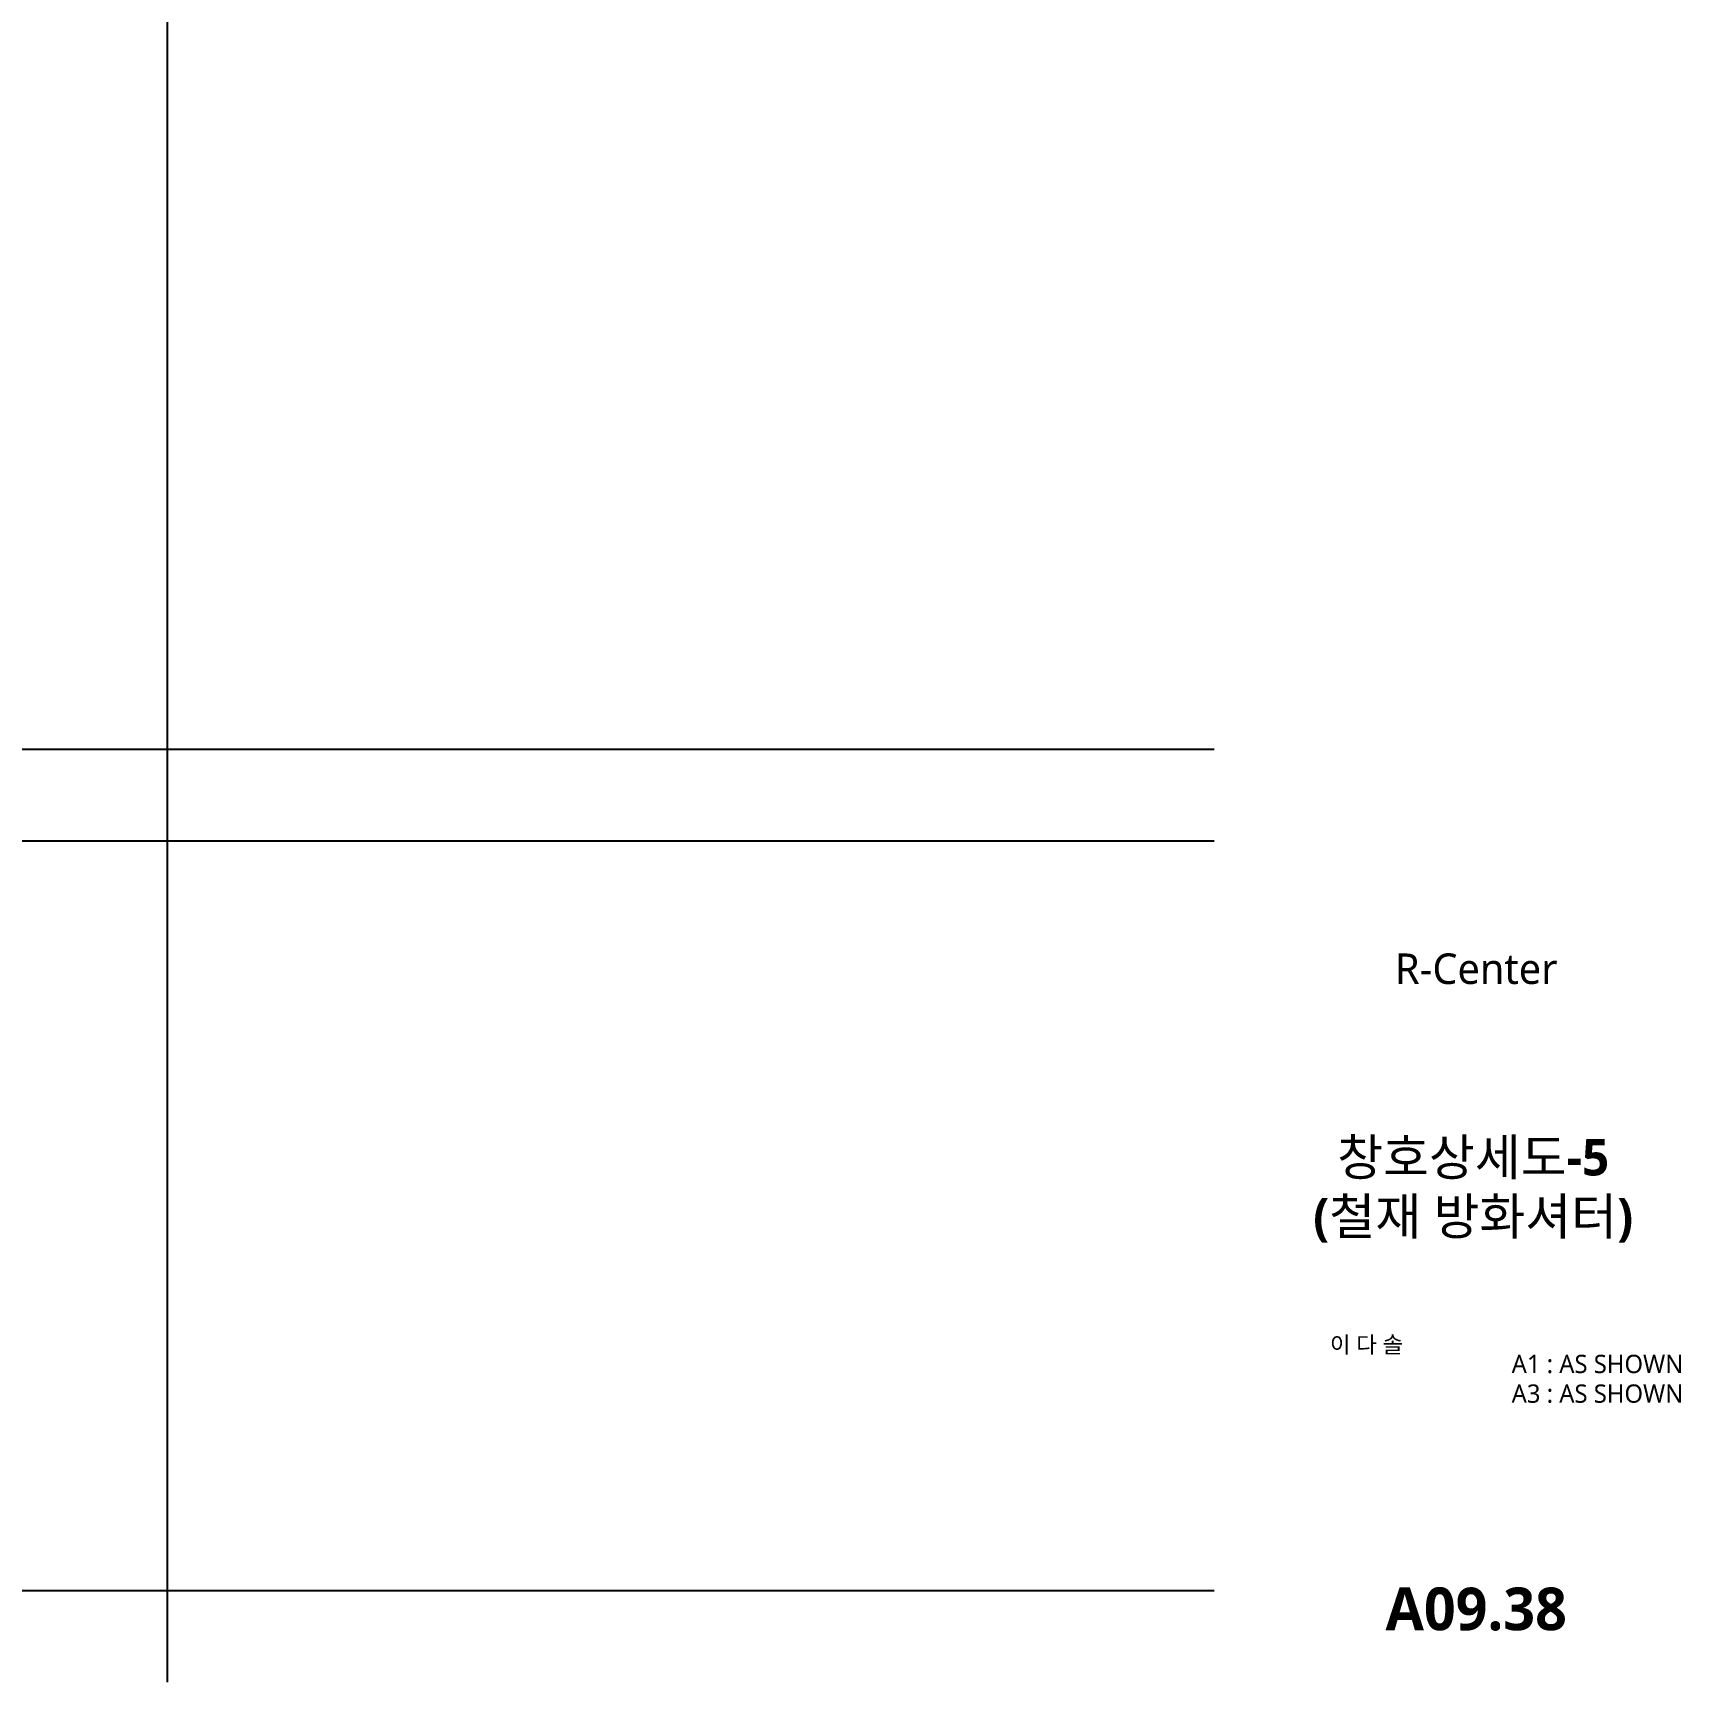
# Model space of a CAD drawing. Extents: x 930 to 96951, y 420 to 531574.
# Drawn here: x 10795 to 16202, y 420 to 5830 of the extents above; entities that cross this region are included whole.
import ezdxf
from ezdxf.enums import TextEntityAlignment as Align

# ---------------------------------------------------------------- set-up
doc = ezdxf.new("R2010")
doc.units = 0
doc.header["$LTSCALE"] = 200
doc.header["$MEASUREMENT"] = 0
for name, color, linetype in [('3', 3, 'CONTINUOUS'), ('TEXT', 3, 'CONTINUOUS'), ('XR-SHEET$0$TITLE', 7, 'CONTINUOUS'), ('XR-SHEET$1$SHT', 5, 'CONTINUOUS'), ('XR-SHEET$1$TEXT', 3, 'CONTINUOUS')]:
    doc.layers.add(name, color=color, linetype=linetype)
doc.styles.add('GAUN', font='malgun.ttf')
doc.styles.add('XR-SHEET$0$굴림체(옥산)', font='malgun.ttf')
doc.styles.add('맑은고딕B', font='malgunbd.ttf')
doc.styles.add('스타일1', font='malgun.ttf')

# ---------------------------------------------------------------- blocks, each defined once
blk = doc.blocks.new('XR-SHEET$0$TITLE')
at = {"layer": 'XR-SHEET$0$TITLE', "true_color": 0x000000, "style": 'XR-SHEET$0$굴림체(옥산)'}
for tag, height, p in [('동명칭', 6, (776.77, -457.26)), ('SCALE-A1', 3, (797.5, -522)), ('SCALE-A3', 3, (797.5, -527)), ('DATA', 3, (797.5, -540))]:
    blk.add_attdef(tag, text='', height=height, dxfattribs=at).set_placement(p, align=Align.MIDDLE)
for tag, height, p in [('TITLE1', 6, (776.5, -479.4)), ('TITLE4', 6, (776.5, -484.39)), ('TITLE2', 6, (776.5, -489)), ('TITLE5', 6, (776.5, -493.99)), ('TITLE3', 6, (776.5, -498.7)), ('NAME-1', 3, (760.16, -517.5)), ('NAME-2', 3, (760.16, -526.5)), ('A0.00', 7, (776.5, -561))]:
    blk.add_attdef(tag, text='', height=height, dxfattribs=at).set_placement(p, align=Align.MIDDLE_CENTER)

msp = doc.modelspace()

# ---------------------------------------------------------------- linework, layer by layer
at = {"layer": '3'}
for p, q in [((11235, 11460), (11235, 420)), ((930, 3180), (14670, 3180)), ((930, 720), (14670, 720))]:
    msp.add_line(p, q, dxfattribs=at)
at = {"layer": '3', "color": 4}
msp.add_line((930, 3480), (14670, 3480), dxfattribs=at)

# ---------------------------------------------------------------- block references
at = {"layer": 'TEXT'}
ref = msp.add_blockref('XR-SHEET$0$TITLE', (0, 0), dxfattribs=dict(at, xscale=20, yscale=20, zscale=20))
ref.add_attrib('TITLE2', '창호상세도-5', dxfattribs={"layer": 'XR-SHEET$1$SHT', "color": 4, "true_color": 0x000004, "height": 120, "style": '맑은고딕B'}).set_placement((15520, 2141.7), align=Align.MIDDLE_CENTER)
ref.add_attrib('TITLE3', '(철재 방화셔터)', dxfattribs={"layer": 'XR-SHEET$1$SHT', "color": 4, "true_color": 0x000004, "height": 120, "style": '맑은고딕B'}).set_placement((15520, 1947.6, 275.4), align=Align.MIDDLE_CENTER)
ref.add_attrib('NAME-1', '이 다 솔', dxfattribs={"layer": 'XR-SHEET$1$TEXT', "color": 3, "true_color": 0x000003, "height": 54, "style": 'GAUN'}).set_placement((15050, 1526.7, 275.4), align=Align.MIDDLE_LEFT)
ref.add_attrib('SCALE-A1', 'A1 : AS SHOWN', dxfattribs={"layer": 'XR-SHEET$1$SHT', "color": 3, "true_color": 0x000003, "height": 60, "style": 'GAUN'}).set_placement((15927.8, 1463.4), align=Align.MIDDLE_CENTER)
ref.add_attrib('SCALE-A3', 'A3 : AS SHOWN', dxfattribs={"layer": 'XR-SHEET$1$SHT', "color": 3, "true_color": 0x000003, "height": 60, "style": 'GAUN'}).set_placement((15927.8, 1366.2), align=Align.MIDDLE_CENTER)
ref.add_attrib('A0.00', 'A09.38', dxfattribs={"layer": 'XR-SHEET$1$SHT', "color": 4, "true_color": 0x000004, "height": 140, "style": '맑은고딕B'}).set_placement((15530, 660), align=Align.MIDDLE_CENTER)

# ---------------------------------------------------------------- texts
at = {"layer": 'TEXT', "style": '스타일1'}
msp.add_text('R-Center', height=100, dxfattribs=at).set_placement((15530, 2760), align=Align.MIDDLE_CENTER)

doc.saveas('drawing.dxf')
